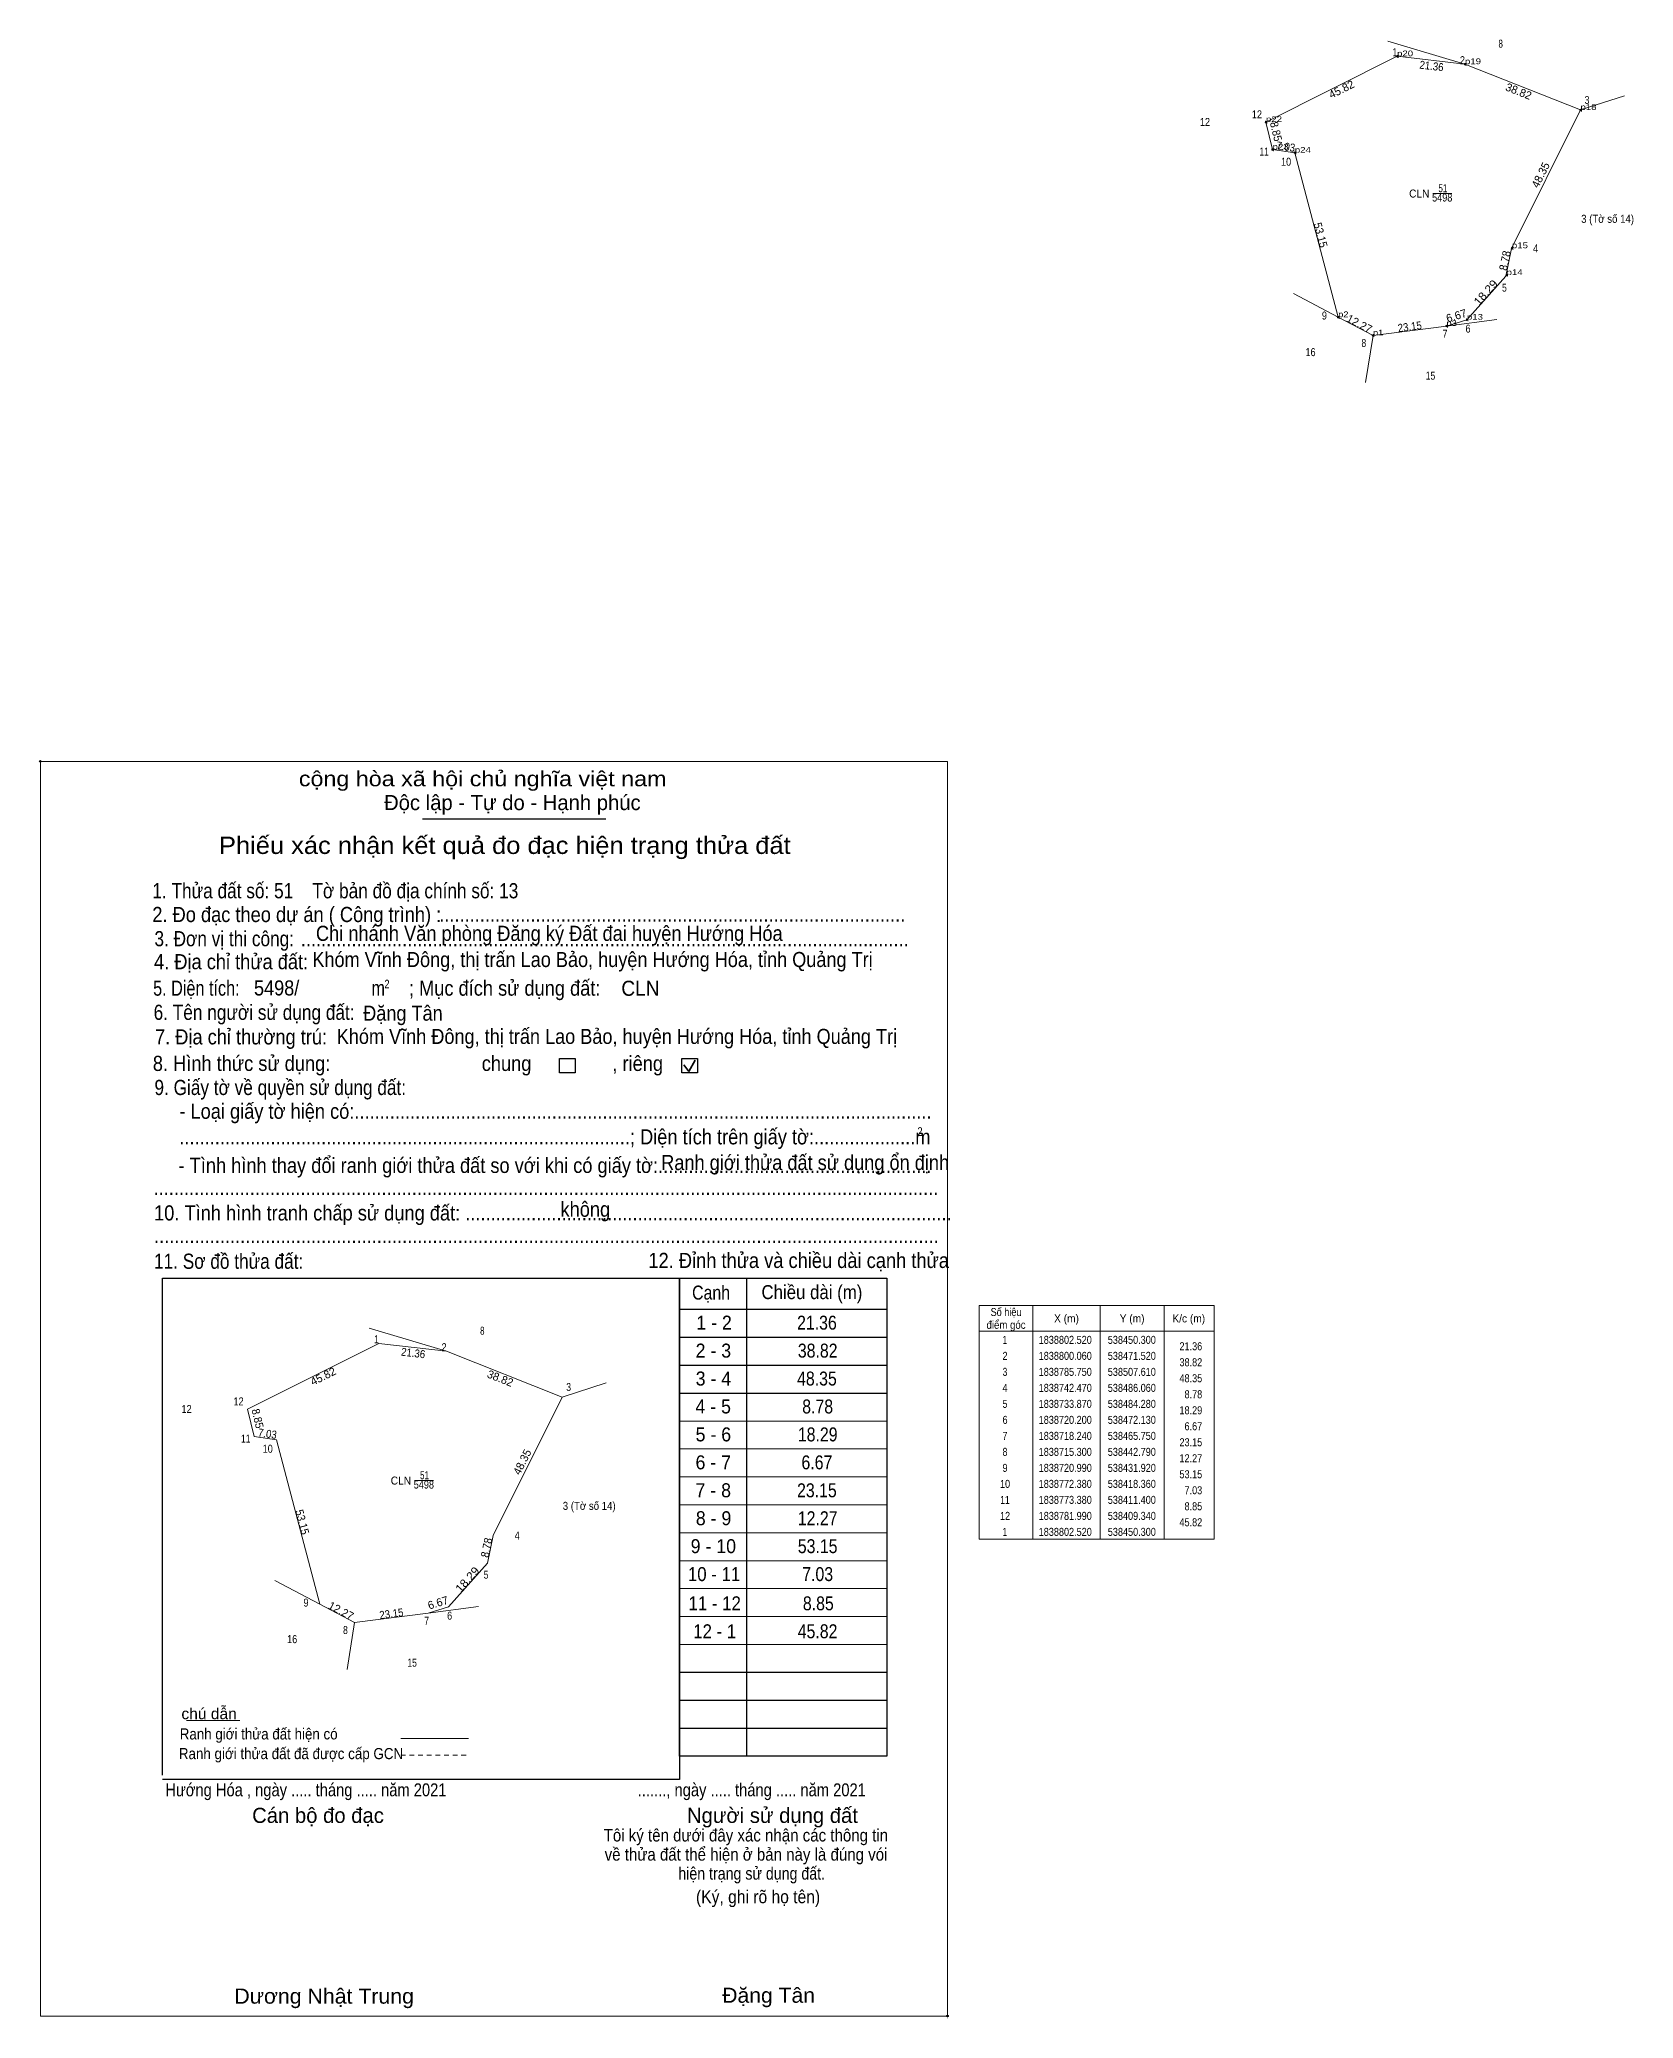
# Model space of a CAD drawing. Header units: metres. Extents: x 536589 to 548895, y 1836876 to 1838808.
# Drawn here: x 538026 to 538524, y 1838189 to 1838808 of the extents above; entities that cross this region are included whole.
import ezdxf
from ezdxf.enums import TextEntityAlignment as Align

# ---------------------------------------------------------------- set-up
doc = ezdxf.new("R2010")
doc.units = ezdxf.units.M
doc.header["$PDMODE"] = 32
doc.header["$PDSIZE"] = 0.5
doc.linetypes.add('SHORT_DASHED', pattern=[2.7, 1.5, -1.2])
for name, color, linetype, lineweight in [('1', 7, 'Continuous', 13), ('10', 7, 'Continuous', 13), ('17', 7, 'Continuous', 13), ('2', 7, 'Continuous', 25), ('30', 7, 'Continuous', 25), ('6', 7, 'Continuous', 13), ('63', 7, 'Continuous', 13), ('7', 7, 'Continuous', 13)]:
    doc.layers.add(name, color=color, linetype=linetype, lineweight=lineweight)
doc.layers.add('12', color=7, linetype='Continuous')
doc.layers.add('13', color=7, linetype='Continuous')

msp = doc.modelspace()

# ---------------------------------------------------------------- linework, layer by layer
at = {"layer": '1'}
for points in [[(538450.3, 1838802.52), (538471.52, 1838800.06), (538507.61, 1838785.75), (538486.06, 1838742.47), (538484.28, 1838733.87), (538472.13, 1838720.2), (538465.75, 1838718.24), (538442.79, 1838715.3), (538431.92, 1838720.99), (538418.36, 1838772.38), (538411.4, 1838773.38), (538409.34, 1838781.99)], [(538132.08, 1838400.35), (538153.3, 1838397.89), (538189.39, 1838383.58), (538167.84, 1838340.3), (538166.06, 1838331.7), (538153.91, 1838318.03), (538147.53, 1838316.07), (538124.57, 1838313.13), (538113.7, 1838318.82), (538100.14, 1838370.21), (538093.18, 1838371.21), (538091.12, 1838379.82)]]:
    msp.add_lwpolyline(points, close=True, dxfattribs=at)
at = {"layer": '10'}
for p, q in [((538461.45, 1838759.64), (538467.47, 1838759.67)), ((538143.23, 1838357.47), (538149.25, 1838357.5))]:
    msp.add_line(p, q, dxfattribs=at)
for points in [[(538472.13, 1838720.2), (538484.28, 1838733.87), (538486.06, 1838742.47), (538507.61, 1838785.75), (538471.52, 1838800.06), (538450.3, 1838802.52)], [(538431.92, 1838720.99), (538442.79, 1838715.3), (538465.75, 1838718.24), (538472.13, 1838720.2)], [(538153.91, 1838318.03), (538166.06, 1838331.7), (538167.84, 1838340.3), (538189.39, 1838383.58), (538153.3, 1838397.89), (538132.08, 1838400.35)], [(538113.7, 1838318.82), (538124.57, 1838313.13), (538147.53, 1838316.07), (538153.91, 1838318.03)]]:
    msp.add_lwpolyline(points, dxfattribs=at)
at = {"layer": '17'}
msp.add_line((538072, 1838282.45), (538088.71, 1838282.45), dxfattribs=at)
at = {"layer": '2'}
for p, q in [((538145.76, 1838564.2), (538203.08, 1838564.2)), ((538064.48, 1838420.71), (538226.1, 1838420.71)), ((538064.48, 1838265.38), (538064.48, 1838420.71)), ((538226.1, 1838264.11), (538064.48, 1838264.11))]:
    msp.add_line(p, q, dxfattribs=at)
at = {"layer": '2', "lineweight": 35}
for p, q in [((538229.03, 1838485.28), (538230.99, 1838488.79)), ((538227.42, 1838487.37), (538229.03, 1838485.28))]:
    msp.add_line(p, q, dxfattribs=at)
at = {"layer": '2', "lineweight": 13}
msp.add_lwpolyline([(538026.37, 1838582.19), (538309.82, 1838582.19), (538309.82, 1838190.14), (538026.37, 1838190.14)], close=True, dxfattribs=at)
at = {"layer": '2'}
for points in [[(538188.56, 1838489.39), (538193.43, 1838489.39), (538193.43, 1838484.86), (538188.56, 1838484.86)], [(538226.86, 1838489.39), (538231.73, 1838489.39), (538231.73, 1838484.86), (538226.86, 1838484.86)]]:
    msp.add_lwpolyline(points, close=True, dxfattribs=at)
for p in [(538026.37, 1838582.19), (538309.82, 1838190.14)]:
    msp.add_point(p, dxfattribs=at)
at = {"layer": '30'}
for p, q in [((538226.1, 1838271.31), (538226.1, 1838420.72)), ((538226.1, 1838420.72), (538290.84, 1838420.72)), ((538247.05, 1838420.72), (538247.05, 1838271.31)), ((538290.84, 1838420.72), (538290.84, 1838271.31)), ((538226.1, 1838410.98), (538290.84, 1838410.98)), ((538226.1, 1838402.25), (538290.84, 1838402.25)), ((538226.1, 1838393.52), (538290.84, 1838393.52)), ((538226.1, 1838384.8), (538290.84, 1838384.8)), ((538290.84, 1838297.5), (538226.1, 1838297.5)), ((538290.84, 1838288.76), (538226.1, 1838288.76)), ((538290.84, 1838280.04), (538226.1, 1838280.04)), ((538290.84, 1838271.31), (538226.1, 1838271.31))]:
    msp.add_line(p, q, dxfattribs=at)
at = {"layer": '30', "lineweight": 13}
for p, q in [((538226.1, 1838376.07), (538290.84, 1838376.07)), ((538226.1, 1838367.34), (538290.84, 1838367.34)), ((538226.1, 1838358.61), (538290.84, 1838358.61)), ((538226.1, 1838349.88), (538290.84, 1838349.88)), ((538226.1, 1838341.15), (538290.84, 1838341.15)), ((538226.1, 1838332.42), (538290.84, 1838332.42)), ((538226.1, 1838323.69), (538290.84, 1838323.69)), ((538226.1, 1838314.96), (538290.84, 1838314.96)), ((538226.1, 1838306.23), (538290.84, 1838306.23)), ((538226.1, 1838297.49), (538290.84, 1838297.49)), ((538226.1, 1838288.76), (538290.84, 1838288.76)), ((538226.1, 1838280.04), (538290.84, 1838280.04))]:
    msp.add_line(p, q, dxfattribs=at)
at = {"layer": '6'}
msp.add_line((538139.01, 1838276.82), (538160.13, 1838276.82), dxfattribs=at)
at = {"layer": '6', "linetype": 'SHORT_DASHED'}
msp.add_line((538139.01, 1838271.67), (538160.13, 1838271.67), dxfattribs=at)
at = {"layer": '63'}
for p, q in [((538471.52, 1838800.06), (538447.37, 1838807.27)), ((538507.61, 1838785.75), (538521.42, 1838790.21)), ((538417.9, 1838728.38), (538431.92, 1838721.01)), ((538481.45, 1838720.25), (538465.75, 1838718.24)), ((538442.79, 1838715.3), (538440.42, 1838700.57)), ((538336.52, 1838412.14), (538336.52, 1838339.14)), ((538357.52, 1838412.14), (538357.52, 1838339.14)), ((538377.52, 1838412.14), (538377.52, 1838339.14)), ((538153.3, 1838397.89), (538129.15, 1838405.1)), ((538319.72, 1838404.14), (538393.12, 1838404.14)), ((538189.39, 1838383.58), (538203.2, 1838388.04)), ((538099.68, 1838326.21), (538113.7, 1838318.84)), ((538163.23, 1838318.08), (538147.53, 1838316.07)), ((538124.57, 1838313.13), (538122.2, 1838298.4))]:
    msp.add_line(p, q, dxfattribs=at)
at = {"layer": '63', "lineweight": 25}
msp.add_line((538226.1, 1838420.72), (538226.1, 1838264.11), dxfattribs=at)
at = {"layer": '63'}
msp.add_lwpolyline([(538319.72, 1838412.14), (538393.12, 1838412.14), (538393.12, 1838339.14), (538319.72, 1838339.14)], close=True, dxfattribs=at)
at = {"layer": '7'}
msp.add_lwpolyline([(538450.3, 1838802.52), (538409.34, 1838781.99), (538411.4, 1838773.38), (538418.36, 1838772.38), (538431.92, 1838721.02)], dxfattribs=at)
for p in [(538450.3, 1838802.52), (538471.52, 1838800.06), (538507.62, 1838785.77), (538409.34, 1838781.99), (538411.4, 1838773.38), (538418.36, 1838772.39), (538486.19, 1838742.55), (538484.53, 1838734.16), (538431.92, 1838720.99), (538465.75, 1838718.25), (538472.13, 1838720.2), (538442.79, 1838715.3)]:
    msp.add_point(p, dxfattribs=at)

# ---------------------------------------------------------------- texts
at = {"layer": '1'}
for s, width, p in [('CLN', 0.95, (538457.245, 1838758.39)), ('51', 0.75, (538464.625, 1838760.06)), ('5498', 0.85, (538464.42, 1838757.14)), ('3 (Tờ số 14)', 0.9, (538516.09, 1838750.49)), ('51', 0.75, (538146.405, 1838357.89)), ('CLN', 0.95, (538139.025, 1838356.22)), ('5498', 0.85, (538146.2, 1838354.97)), ('3 (Tờ số 14)', 0.9, (538197.87, 1838348.32))]:
    msp.add_text(s, height=2.5, dxfattribs=dict(at, width=width)).set_placement(p, align=Align.CENTER)
at = {"layer": '10'}
for s, height, width, p in [('1 - 2', 4.365, 0.95, (538236.885, 1838404.63)), ('21.36', 4.36, 0.85, (538269.025, 1838404.63)), ('2 - 3', 4.365, 0.95, (538236.66, 1838395.9)), ('38.82', 4.36, 0.85, (538269.265, 1838395.9)), ('3 - 4', 4.365, 0.95, (538236.69, 1838387.17)), ('48.35', 4.36, 0.85, (538269.025, 1838387.17)), ('4 - 5', 4.365, 0.95, (538236.61, 1838378.44)), ('8.78', 4.36, 0.85, (538269.255, 1838378.44)), ('5 - 6', 4.365, 0.95, (538236.66, 1838369.71)), ('18.29', 4.36, 0.85, (538269.265, 1838369.71)), ('6 - 7', 4.365, 0.95, (538236.64, 1838360.98)), ('6.67', 4.36, 0.85, (538269.015, 1838360.98)), ('7 - 8', 4.365, 0.95, (538236.63, 1838352.25)), ('23.15', 4.36, 0.85, (538269.015, 1838352.25)), ('8 - 9', 4.365, 0.95, (538236.73, 1838343.52)), ('12.27', 4.36, 0.85, (538269.26, 1838343.52)), ('9 - 10', 4.365, 0.95, (538236.66, 1838334.79)), ('53.15', 4.36, 0.85, (538269.255, 1838334.79)), ('10 - 11', 4.365, 0.9, (538236.89, 1838326.06)), ('7.03', 4.36, 0.85, (538269.255, 1838326.06)), ('11 - 12', 4.365, 0.9, (538237.085, 1838316.93)), ('8.85', 4.36, 0.85, (538269.46, 1838316.93)), ('12 - 1', 4.36, 0.9, (538237.09, 1838308.2)), ('45.82', 4.36, 0.85, (538269.225, 1838308.2))]:
    msp.add_text(s, height=height, dxfattribs=dict(at, width=width)).set_placement(p, align=Align.CENTER)
at = {"layer": '12'}
for s, width, p in [('p20', 1.25, (538450.3, 1838802.52)), ('p19', 1.25, (538471.52, 1838800.06)), ('p18', 1.25, (538507.62, 1838785.76)), ('p22', 1.25, (538409.34, 1838781.99)), ('p23', 1.25, (538411.4, 1838773.38)), ('p24', 1.25, (538418.36, 1838772.38)), ('p15', 1.25, (538486.19, 1838742.55)), ('p14', 1.25, (538484.53, 1838734.16)), ('p2', 1.2, (538431.92, 1838720.99)), ('p3', 1.2, (538465.75, 1838718.24)), ('p13', 1.25, (538472.13, 1838720.2)), ('p1', 1.2, (538442.79, 1838715.3))]:
    msp.add_text(s, height=1.8, dxfattribs=dict(at, width=width)).set_placement(p)
at = {"layer": '13'}
for s, width, p in [('8', 0.75, (538482.685, 1838805.21)), ('12', 0.85, (538390.28, 1838780.75)), ('16', 0.85, (538423.27, 1838708.83)), ('15', 0.8, (538460.75, 1838701.47)), ('8', 0.75, (538164.465, 1838403.04)), ('12', 0.85, (538072.06, 1838378.58)), ('16', 0.85, (538105.05, 1838306.66)), ('15', 0.8, (538142.53, 1838299.3))]:
    msp.add_text(s, height=2.5, dxfattribs=dict(at, width=width)).set_placement(p, align=Align.CENTER)
at = {"layer": '2'}
for s, height, width, p in [('cộng hòa xã hội chủ nghĩa việt nam', 4.731, 1.15, (538107.14, 1838574.42)), ('1. Thửa đất số: 51    Tờ bản đồ địa chính số: 13', 4.74, 0.85, (538061.35, 1838539.41)), ('2. Đo đạc theo dự án ( Công trình) : ', 4.734, 0.9, (538061.35, 1838531.99)), ('............................................................................................', 4.734, 0.9, (538151.01, 1838532.15)), ('3. Đơn vị thi công:', 4.734, 0.85, (538062.02, 1838524.44)), ('Chi nhánh Văn phòng Đăng ký Đất đai huyện Hướng Hóa', 4.73, 0.9, (538112.48, 1838526.1)), ('4. Địa chỉ thửa đất:', 4.734, 0.9, (538061.89, 1838517.24)), ('........................................................................................................................', 4.734, 0.9, (538107.75, 1838524.44)), ('Khóm Vĩnh Đông, thị trấn Lao Bảo, huyện Hướng Hóa, tỉnh Quảng Trị', 4.7, 0.9, (538111.36, 1838517.94)), ('5. Diện tích:', 4.734, 0.8, (538061.6, 1838508.98)), ('5498/', 4.7, 0.9, (538093.12, 1838509.05)), ('2', 2.703, 0.8, (538133.86, 1838511.25)), ('; Mục đích sử dụng đất:', 4.731, 0.9, (538141.54, 1838508.98)), ('CLN', 4.7, 0.95, (538207.91, 1838508.95)), ('m', 4.731, 0.8, (538129.83, 1838508.98)), ('6. Tên người sử dụng đất:', 4.734, 0.85, (538061.76, 1838501.43)), ('Đặng Tân', 4.7, 0.9, (538127.24, 1838501.17)), ('7. Địa chỉ thường trú:', 4.734, 0.9, (538062.18, 1838493.75)), ('Khóm Vĩnh Đông, thị trấn Lao Bảo, huyện Hướng Hóa, tỉnh Quảng Trị', 4.7, 0.9, (538118.98, 1838493.91)), ('8. Hình thức sử dụng:', 4.734, 0.9, (538061.51, 1838485.46)), ('chung                , riêng', 4.731, 0.9, (538164.29, 1838485.46)), ('9. Giấy tờ về quyền sử dụng đất:', 4.734, 0.85, (538062.02, 1838477.94)), ('     - Loại giấy tờ hiện có:..................................................................................................................', 4.731, 0.9, (538061.89, 1838470.52)), ('     .........................................................................................; Diện tích trên giấy tờ:....................m', 4.731, 0.9, (538061.89, 1838462.52)), ('2', 2.703, 0.8, (538300.42, 1838465.17)), ('     - Tình hình thay đổi ranh giới thửa đất so với khi có giấy tờ:......................................................', 4.731, 0.9, (538061.64, 1838453.59)), ('Ranh giới thửa đất sử dụng ổn định', 4.72, 0.9, (538220.36, 1838454.49)), ('...........................................................................................................................................................', 4.731, 0.9, (538061.76, 1838446.74)), ('10. Tình hình tranh chấp sử dụng đất: ................................................................................................', 4.734, 0.9, (538061.89, 1838438.74)), ('không', 4.731, 0.9, (538188.9, 1838439.89)), ('11. Sơ đồ thửa đất:', 4.734, 0.85, (538061.89, 1838423.64)), ('...........................................................................................................................................................', 4.731, 0.9, (538061.89, 1838431.73)), ('12. Đỉnh thửa và chiều dài cạnh thửa', 4.74, 0.9, (538216.37, 1838423.89)), ('Hướng Hóa , ngày ..... tháng ..... năm 2021', 4.044, 0.85, (538065.41, 1838258.81)), ('......., ngày ..... tháng ..... năm 2021', 4.044, 0.85, (538213.03, 1838258.81)), ('(Ký, ghi rõ họ tên)', 4.055, 0.9, (538231.24, 1838225.4)), ('Dương Nhật Trung', 4.736, 1.05, (538086.98, 1838194.01)), ('Đặng Tân', 4.7, 1.05, (538239.44, 1838194.29))]:
    msp.add_text(s, height=height, dxfattribs=dict(at, width=width)).set_placement(p)
for s, p in [('Độc lập - Tự do - Hạnh phúc', (538133.76, 1838566.97)), ('Cán bộ đo đạc', (538092.55, 1838250.49)), ('Người sử dụng đất', (538228.42, 1838250.49))]:
    msp.add_text(s, height=4.731, dxfattribs=at).set_placement(p)
for s, height, width, p in [('Phiếu xác nhận kết quả đo đạc hiện trạng thửa đất', 5.406, 1.1, (538171.5, 1838553.27)), ('Tôi ký tên dưới đây xác nhận các thông tin', 3.909, 0.9, (538246.825, 1838244.69)), ('về thửa đất thể hiện ở bản này là đúng vói', 3.909, 0.9, (538246.875, 1838238.71)), ('hiện trạng sử dụng đất. ', 3.9, 0.85, (538249.255, 1838232.76))]:
    msp.add_text(s, height=height, dxfattribs=dict(at, width=width)).set_placement(p, align=Align.CENTER)
msp.add_text('.', height=1.352, dxfattribs=at).set_placement((538309.789, 1838189.4), align=Align.CENTER)
at = {"layer": '30'}
for s, width, p in [('Cạnh', 0.85, (538230.02, 1838414.02)), ('Chiều dài (m)', 0.9, (538251.7, 1838414.17))]:
    msp.add_text(s, height=4.365, dxfattribs=dict(at, width=width)).set_placement(p)
at = {"layer": '6'}
for s, height, width, p in [('chú dẫn', 3.464, 1.05, (538070.44, 1838282.9)), ('Ranh giới thửa đất hiện có ', 3.464, 0.9, (538069.92, 1838276.57)), ('Ranh giới thửa đất đã được cấp GCN', 3.473, 0.9, (538069.64, 1838270.42))]:
    msp.add_text(s, height=height, dxfattribs=dict(at, width=width)).set_placement(p)
at = {"layer": '63'}
for s, width, p in [(' 1', 0.75, (538450.3, 1838802.52)), (' 2', 0.85, (538471.52, 1838800.06)), (' 12', 0.85, (538408.1, 1838783.13)), (' 3', 0.8, (538510.41, 1838787.62)), (' 11', 0.8, (538410.25, 1838771.51)), (' 10', 0.85, (538417.21, 1838768.33)), (' 4', 0.85, (538494.38, 1838741.22)), (' 5', 0.8, (538484.59, 1838728.98)), (' 9', 0.85, (538428.39, 1838720.26)), (' 6', 0.85, (538473.27, 1838716.18)), (' 8', 0.8, (538440.66, 1838711.69)), (' 7', 0.8, (538466.04, 1838714.58)), (' 1', 0.75, (538132.08, 1838400.35)), (' 2', 0.85, (538153.3, 1838397.89)), ('21.36', 0.85, (538389.42, 1838398.19)), ('48.35', 0.85, (538389.42, 1838388.19)), ('38.82', 0.85, (538389.42, 1838393.19)), (' 3', 0.8, (538192.19, 1838385.45)), ('8.78', 0.85, (538389.42, 1838383.19)), (' 12', 0.85, (538089.88, 1838380.96)), ('18.29', 0.85, (538389.42, 1838378.19)), (' 11', 0.8, (538092.03, 1838369.34)), ('6.67', 0.85, (538389.42, 1838373.19)), (' 10', 0.85, (538098.99, 1838366.16)), ('23.15', 0.85, (538389.42, 1838368.19)), ('12.27', 0.85, (538389.42, 1838363.19)), ('53.15', 0.85, (538389.42, 1838358.19)), ('7.03', 0.85, (538389.42, 1838353.19)), ('8.85', 0.85, (538389.42, 1838348.19)), (' 4', 0.85, (538176.16, 1838339.05)), ('45.82', 0.85, (538389.42, 1838343.19)), (' 5', 0.8, (538166.37, 1838326.81)), (' 9', 0.85, (538110.17, 1838318.09)), (' 6', 0.85, (538155.05, 1838314.01)), (' 8', 0.8, (538122.44, 1838309.52)), (' 7', 0.8, (538147.82, 1838312.41))]:
    msp.add_text(s, height=2.5, dxfattribs=dict(at, width=width)).set_placement(p, align=Align.RIGHT)
for s, rotation, width, p in [('21.36', 353.387, 0.9, (538460.946, 1838798.256)), ('8.85', 283.455, 0.95, (538411.274, 1838778.736)), ('7.03', 351.824, 0.9, (538415.367, 1838773.054)), ('53.15', 284.781, 0.95, (538425.229, 1838746.354)), ('8.78', 78.306, 0.95, (538485.224, 1838738.427)), ('18.29', 48.369, 1.1, (538478.943, 1838727.865)), ('23.15', 7.297, 0.9, (538454.431, 1838716.795)), ('21.36', 353.387, 0.9, (538142.726, 1838396.086)), ('8.85', 283.455, 0.95, (538093.054, 1838376.566)), ('7.03', 351.824, 0.9, (538097.147, 1838370.884)), ('53.15', 284.781, 0.95, (538107.009, 1838344.184)), ('8.78', 78.306, 0.95, (538167.004, 1838336.257)), ('18.29', 48.369, 1.1, (538160.727, 1838325.7)), ('23.15', 7.297, 0.9, (538136.216, 1838314.626))]:
    msp.add_text(s, height=2.5, rotation=rotation, dxfattribs=dict(at, width=width)).set_placement(p, align=Align.CENTER)
for s, rotation, p in [('45.82', 26.621, (538433.505, 1838791.087)), ('38.82', 338.371, (538487.834, 1838790.42)), ('48.35', 63.53, (538496.284, 1838764.883)), ('12.27', 332.37, (538437.945, 1838717.834)), ('6.67', 17.077, (538469.208, 1838720.267)), ('45.82', 26.621, (538115.285, 1838388.917)), ('38.82', 338.371, (538169.614, 1838388.25)), ('48.35', 63.53, (538178.064, 1838362.713)), ('12.27', 332.37, (538119.725, 1838315.664)), ('6.67', 17.077, (538150.988, 1838318.097))]:
    msp.add_text(s, height=2.5, rotation=rotation, dxfattribs=at).set_placement(p, align=Align.CENTER)
for s, width, p in [('Số hiệu', 0.85, (538328.12, 1838408.89)), ('X (m)', 0.95, (538347.02, 1838406.89)), ('Y (m)', 0.95, (538367.515, 1838406.89)), ('K/c (m)', 0.95, (538385.22, 1838406.89)), ('điểm góc', 0.9, (538328.12, 1838404.89)), (' 1', 0.75, (538327.415, 1838400.19)), ('1838802.520', 0.85, (538346.62, 1838400.19)), ('538450.300', 0.85, (538367.425, 1838400.19)), (' 2', 0.85, (538327.42, 1838395.19)), ('1838800.060', 0.85, (538346.62, 1838395.19)), ('538471.520', 0.85, (538367.425, 1838395.19)), (' 3', 0.8, (538327.42, 1838390.19)), ('1838785.750', 0.85, (538346.62, 1838390.19)), ('538507.610', 0.85, (538367.425, 1838390.19)), (' 4', 0.85, (538327.415, 1838385.19)), ('1838742.470', 0.85, (538346.62, 1838385.19)), ('538486.060', 0.85, (538367.425, 1838385.19)), (' 5', 0.8, (538327.42, 1838380.19)), (' 6', 0.85, (538327.42, 1838375.19)), ('1838733.870', 0.85, (538346.62, 1838380.19)), ('1838720.200', 0.85, (538346.62, 1838375.19)), ('538484.280', 0.85, (538367.425, 1838380.19)), ('538472.130', 0.85, (538367.425, 1838375.19)), (' 7', 0.8, (538327.42, 1838370.19)), ('1838718.240', 0.85, (538346.62, 1838370.19)), ('538465.750', 0.85, (538367.425, 1838370.19)), (' 8', 0.8, (538327.42, 1838365.19)), ('1838715.300', 0.85, (538346.62, 1838365.19)), ('538442.790', 0.85, (538367.425, 1838365.19)), (' 9', 0.85, (538327.415, 1838360.19)), ('1838720.990', 0.85, (538346.62, 1838360.19)), ('538431.920', 0.85, (538367.425, 1838360.19)), (' 10', 0.85, (538327.415, 1838355.19)), (' 11', 0.8, (538327.415, 1838350.19)), ('1838772.380', 0.85, (538346.62, 1838355.19)), ('1838773.380', 0.85, (538346.62, 1838350.19)), ('538418.360', 0.85, (538367.425, 1838355.19)), ('538411.400', 0.85, (538367.425, 1838350.19)), (' 12', 0.85, (538327.42, 1838345.19)), ('1838781.990', 0.85, (538346.62, 1838345.19)), ('538409.340', 0.85, (538367.425, 1838345.19)), (' 1', 0.75, (538327.415, 1838340.19)), ('1838802.520', 0.85, (538346.62, 1838340.19)), ('538450.300', 0.85, (538367.425, 1838340.19))]:
    msp.add_text(s, height=2.5, dxfattribs=dict(at, width=width)).set_placement(p, align=Align.CENTER)

doc.saveas('drawing.dxf')
